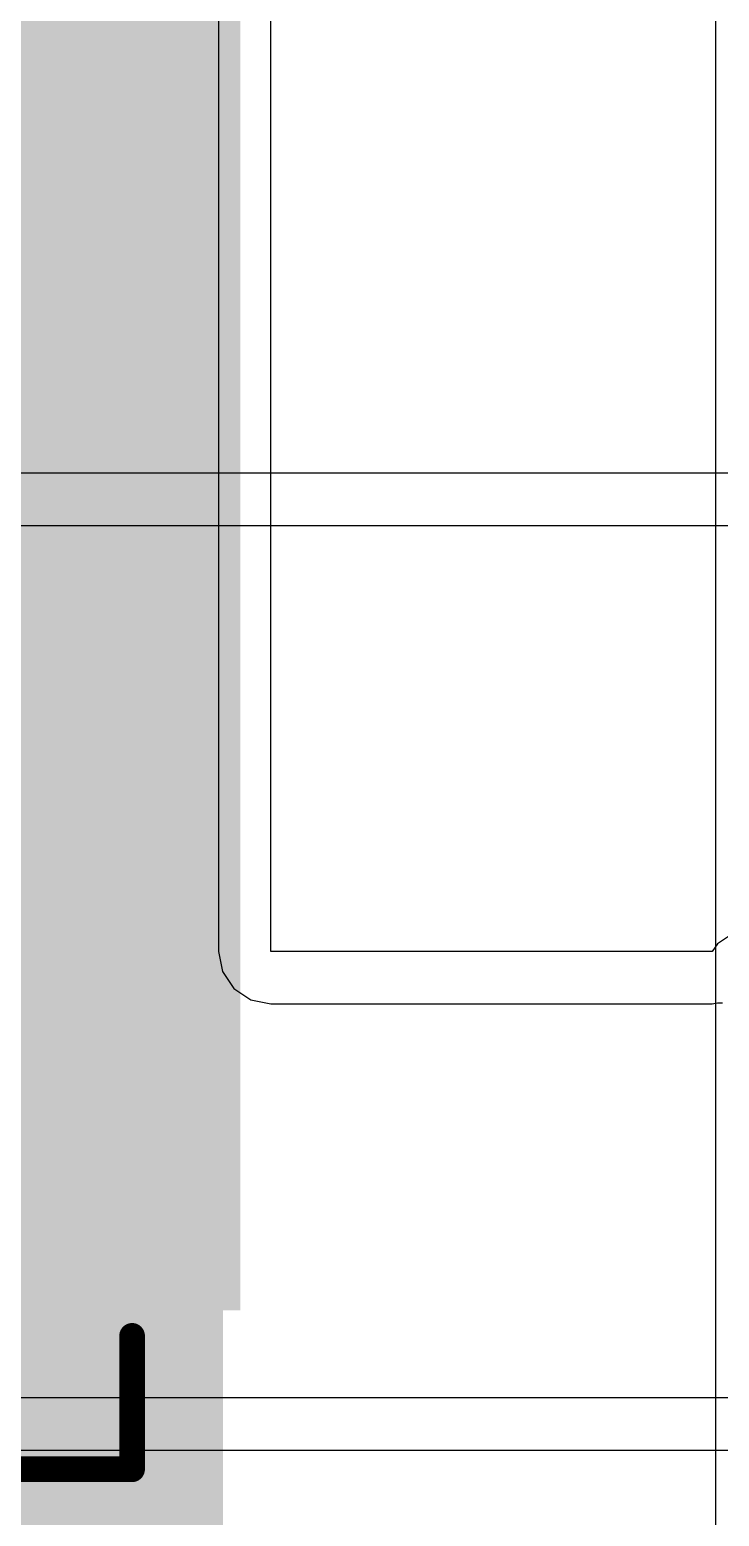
# Model space of a CAD drawing. Header units: inches. Extents: x 0 to 208, y 0 to 213.
# Drawn here: x 0.5028 to 0.6373, y 2.8929 to 3.1826 of the extents above; entities that cross this region are included whole.
import ezdxf

# ---------------------------------------------------------------- set-up
doc = ezdxf.new("R2010")
doc.units = ezdxf.units.IN
doc.header["$MEASUREMENT"] = 0
for name, color, linetype in [('Bottom Layer', 5, 'Continuous'), ('Bottom Overlay', 54, 'Continuous'), ('Bottom Paste', 16, 'Continuous'), ('Bottom Solder', 6, 'Continuous'), ('L3_SIG1', 76, 'Continuous'), ('L4_PWR', 90, 'Continuous')]:
    doc.layers.add(name, color=color, linetype=linetype)

# ---------------------------------------------------------------- blocks, each defined once
blk = doc.blocks.new('TO_263_5__D2PAK__B_187')
at = {"layer": 'Bottom Layer'}
blk.add_hatch(color=5, dxfattribs=at).paths.add_polyline_path([(-0.22008, 0.01506), (0.22008, 0.01506), (0.22008, -0.3751), (-0.22008, -0.3751)])
at = {"layer": 'Bottom Paste'}
blk.add_hatch(color=16, dxfattribs=at).paths.add_polyline_path([(-0.22008, 0.01506), (0.22008, 0.01506), (0.22008, -0.3751), (-0.22008, -0.3751)])
at = {"layer": 'Bottom Solder'}
blk.add_hatch(color=6, dxfattribs=at).paths.add_polyline_path([(-0.22408, 0.01906), (0.22408, 0.01906), (0.22408, -0.3791), (-0.22408, -0.3791)])
at = {"layer": 'Bottom Overlay'}
for points in [[(-0.165, 0.05, 0.005, 0.005, 0), (-0.203, 0.05, 0.005, 0.005, 0)], [(-0.203, 0.05, 0.005, 0.005, 0), (-0.203, 0.024, 0.005, 0.005, 0)]]:
    blk.add_lwpolyline(points, format="xyseb", dxfattribs=at)
for points in [[(-0.20425, 0.05, 0.0025, 0.0025, 1), (-0.20175, 0.05, 0.0025, 0.0025, 1)], [(-0.20425, 0.05, 0.0025, 0.0025, 1), (-0.20175, 0.05, 0.0025, 0.0025, 1)], [(-0.20425, 0.024, 0.0025, 0.0025, 1), (-0.20175, 0.024, 0.0025, 0.0025, 1)]]:
    blk.add_lwpolyline(points, format="xyseb", close=True, dxfattribs=at)

msp = doc.modelspace()

# ---------------------------------------------------------------- hatches: boundary and pattern name
at = {"layer": 'Bottom Layer'}
msp.add_hatch(color=5, dxfattribs=at).paths.add_polyline_path([(0.099, 2.87584), (0.5405, 2.87584), (0.5405, 2.964), (0.099, 2.964)])

# ---------------------------------------------------------------- linework, layer by layer
for p, q in [((0.54981, 3.003), (0.54981, 3.3372)), ((0.53962, 3.32704), (0.53962, 3.003)), ((0.64021, 3.00672), (0.6369, 3.00451)), ((0.6369, 3.00451), (0.63589, 3.003)), ((0.53962, 3.003), (0.54039, 2.9991)), ((0.63589, 3.003), (0.54981, 3.003)), ((0.54039, 2.9991), (0.5426, 2.99579)), ((0.5426, 2.99579), (0.54591, 2.99358)), ((0.54591, 2.99358), (0.54981, 2.9928)), ((0.54981, 2.9928), (0.63589, 2.9928)), ((0.63589, 2.9928), (0.63688, 2.993)), ((0.63688, 2.993), (0.63788, 2.993))]:
    msp.add_line(p, q, dxfattribs=at)
at = {"layer": 'L3_SIG1'}
for p, q in [((0.63908, 3.0962), (0.318, 3.0962)), ((0.30781, 3.086), (0.63908, 3.086)), ((0.64589, 2.916), (0.35579, 2.916)), ((0.35579, 2.9058), (0.64589, 2.9058))]:
    msp.add_line(p, q, dxfattribs=at)
at = {"layer": 'L4_PWR'}
msp.add_line((0.63649, 3.79685), (0.63649, 2.78693), dxfattribs=at)

# ---------------------------------------------------------------- block references
at = {"rotation": 180}
msp.add_blockref('TO_263_5__D2PAK__B_187', (0.31974, 2.9521), dxfattribs=at)

doc.saveas('drawing.dxf')
